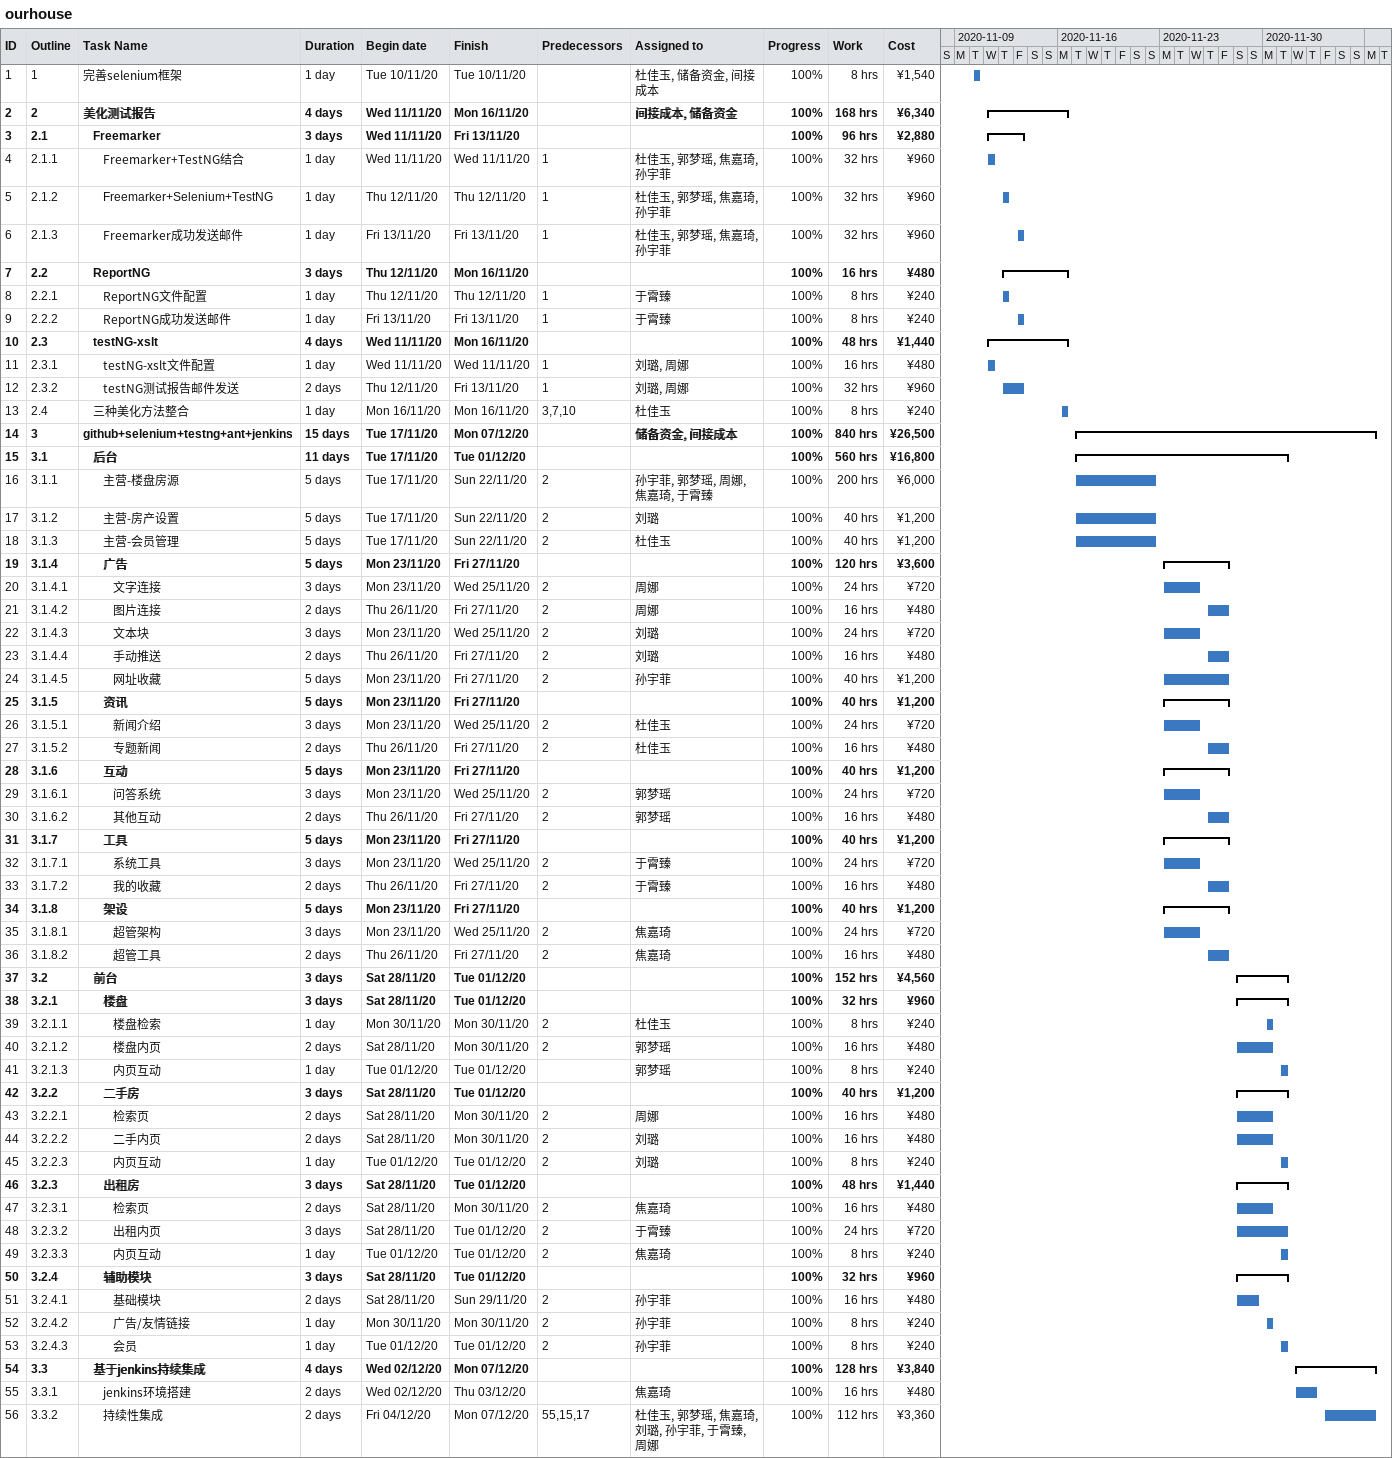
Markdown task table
ourhouse

| ID | WBS | Task | Duration | Start | Finish | Predecessors | Resources | % complete | Work (h) | Cost (¥) |
|---|---|---|---|---|---|---|---|---|---|---|
| 1 | 1 | 完善selenium框架 | 1d | 2020-11-10 | 2020-11-10 |  | 杜佳玉, 储备资金, 间接成本 | 100 | 8 | 1540 |
| 2 | 2 | **美化测试报告** | 4d | 2020-11-11 | 2020-11-16 |  | 间接成本, 储备资金 | 100 | 168 | 6340 |
| 3 | 2.1 | **Freemarker** | 3d | 2020-11-11 | 2020-11-13 |  |  | 100 | 96 | 2880 |
| 4 | 2.1.1 | Freemarker+TestNG结合 | 1d | 2020-11-11 | 2020-11-11 | 1 | 杜佳玉, 郭梦瑶, 焦嘉琦, 孙宇菲 | 100 | 32 | 960 |
| 5 | 2.1.2 | Freemarker+Selenium+TestNG | 1d | 2020-11-12 | 2020-11-12 | 1 | 杜佳玉, 郭梦瑶, 焦嘉琦, 孙宇菲 | 100 | 32 | 960 |
| 6 | 2.1.3 | Freemarker成功发送邮件 | 1d | 2020-11-13 | 2020-11-13 | 1 | 杜佳玉, 郭梦瑶, 焦嘉琦, 孙宇菲 | 100 | 32 | 960 |
| 7 | 2.2 | **ReportNG** | 3d | 2020-11-12 | 2020-11-16 |  |  | 100 | 16 | 480 |
| 8 | 2.2.1 | ReportNG文件配置 | 1d | 2020-11-12 | 2020-11-12 | 1 | 于霄臻 | 100 | 8 | 240 |
| 9 | 2.2.2 | ReportNG成功发送邮件 | 1d | 2020-11-13 | 2020-11-13 | 1 | 于霄臻 | 100 | 8 | 240 |
| 10 | 2.3 | **testNG-xslt** | 4d | 2020-11-11 | 2020-11-16 |  |  | 100 | 48 | 1440 |
| 11 | 2.3.1 | testNG-xslt文件配置 | 1d | 2020-11-11 | 2020-11-11 | 1 | 刘璐, 周娜 | 100 | 16 | 480 |
| 12 | 2.3.2 | testNG测试报告邮件发送 | 2d | 2020-11-12 | 2020-11-13 | 1 | 刘璐, 周娜 | 100 | 32 | 960 |
| 13 | 2.4 | 三种美化方法整合 | 1d | 2020-11-16 | 2020-11-16 | 3, 7, 10 | 杜佳玉 | 100 | 8 | 240 |
| 14 | 3 | **github+selenium+testng+ant+jenkins** | 15d | 2020-11-17 | 2020-12-07 |  | 储备资金, 间接成本 | 100 | 840 | 26500 |
| 15 | 3.1 | **后台** | 11d | 2020-11-17 | 2020-12-01 |  |  | 100 | 560 | 16800 |
| 16 | 3.1.1 | 主营-楼盘房源 | 5d | 2020-11-17 | 2020-11-22 | 2 | 孙宇菲, 郭梦瑶, 周娜, 焦嘉琦, 于霄臻 | 100 | 200 | 6000 |
| 17 | 3.1.2 | 主营-房产设置 | 5d | 2020-11-17 | 2020-11-22 | 2 | 刘璐 | 100 | 40 | 1200 |
| 18 | 3.1.3 | 主营-会员管理 | 5d | 2020-11-17 | 2020-11-22 | 2 | 杜佳玉 | 100 | 40 | 1200 |
| 19 | 3.1.4 | **广告** | 5d | 2020-11-23 | 2020-11-27 |  |  | 100 | 120 | 3600 |
| 20 | 3.1.4.1 | 文字连接 | 3d | 2020-11-23 | 2020-11-25 | 2 | 周娜 | 100 | 24 | 720 |
| 21 | 3.1.4.2 | 图片连接 | 2d | 2020-11-26 | 2020-11-27 | 2 | 周娜 | 100 | 16 | 480 |
| 22 | 3.1.4.3 | 文本块 | 3d | 2020-11-23 | 2020-11-25 | 2 | 刘璐 | 100 | 24 | 720 |
| 23 | 3.1.4.4 | 手动推送 | 2d | 2020-11-26 | 2020-11-27 | 2 | 刘璐 | 100 | 16 | 480 |
| 24 | 3.1.4.5 | 网址收藏 | 5d | 2020-11-23 | 2020-11-27 | 2 | 孙宇菲 | 100 | 40 | 1200 |
| 25 | 3.1.5 | **资讯** | 5d | 2020-11-23 | 2020-11-27 |  |  | 100 | 40 | 1200 |
| 26 | 3.1.5.1 | 新闻介绍 | 3d | 2020-11-23 | 2020-11-25 | 2 | 杜佳玉 | 100 | 24 | 720 |
| 27 | 3.1.5.2 | 专题新闻 | 2d | 2020-11-26 | 2020-11-27 | 2 | 杜佳玉 | 100 | 16 | 480 |
| 28 | 3.1.6 | **互动** | 5d | 2020-11-23 | 2020-11-27 |  |  | 100 | 40 | 1200 |
| 29 | 3.1.6.1 | 问答系统 | 3d | 2020-11-23 | 2020-11-25 | 2 | 郭梦瑶 | 100 | 24 | 720 |
| 30 | 3.1.6.2 | 其他互动 | 2d | 2020-11-26 | 2020-11-27 | 2 | 郭梦瑶 | 100 | 16 | 480 |
| 31 | 3.1.7 | **工具** | 5d | 2020-11-23 | 2020-11-27 |  |  | 100 | 40 | 1200 |
| 32 | 3.1.7.1 | 系统工具 | 3d | 2020-11-23 | 2020-11-25 | 2 | 于霄臻 | 100 | 24 | 720 |
| 33 | 3.1.7.2 | 我的收藏 | 2d | 2020-11-26 | 2020-11-27 | 2 | 于霄臻 | 100 | 16 | 480 |
| 34 | 3.1.8 | **架设** | 5d | 2020-11-23 | 2020-11-27 |  |  | 100 | 40 | 1200 |
| 35 | 3.1.8.1 | 超管架构 | 3d | 2020-11-23 | 2020-11-25 | 2 | 焦嘉琦 | 100 | 24 | 720 |
| 36 | 3.1.8.2 | 超管工具 | 2d | 2020-11-26 | 2020-11-27 | 2 | 焦嘉琦 | 100 | 16 | 480 |
| 37 | 3.2 | **前台** | 3d | 2020-11-28 | 2020-12-01 |  |  | 100 | 152 | 4560 |
| 38 | 3.2.1 | **楼盘** | 3d | 2020-11-28 | 2020-12-01 |  |  | 100 | 32 | 960 |
| 39 | 3.2.1.1 | 楼盘检索 | 1d | 2020-11-30 | 2020-11-30 | 2 | 杜佳玉 | 100 | 8 | 240 |
| 40 | 3.2.1.2 | 楼盘内页 | 2d | 2020-11-28 | 2020-11-30 | 2 | 郭梦瑶 | 100 | 16 | 480 |
| 41 | 3.2.1.3 | 内页互动 | 1d | 2020-12-01 | 2020-12-01 |  | 郭梦瑶 | 100 | 8 | 240 |
| 42 | 3.2.2 | **二手房** | 3d | 2020-11-28 | 2020-12-01 |  |  | 100 | 40 | 1200 |
| 43 | 3.2.2.1 | 检索页 | 2d | 2020-11-28 | 2020-11-30 | 2 | 周娜 | 100 | 16 | 480 |
| 44 | 3.2.2.2 | 二手内页 | 2d | 2020-11-28 | 2020-11-30 | 2 | 刘璐 | 100 | 16 | 480 |
| 45 | 3.2.2.3 | 内页互动 | 1d | 2020-12-01 | 2020-12-01 | 2 | 刘璐 | 100 | 8 | 240 |
| 46 | 3.2.3 | **出租房** | 3d | 2020-11-28 | 2020-12-01 |  |  | 100 | 48 | 1440 |
| 47 | 3.2.3.1 | 检索页 | 2d | 2020-11-28 | 2020-11-30 | 2 | 焦嘉琦 | 100 | 16 | 480 |
| 48 | 3.2.3.2 | 出租内页 | 3d | 2020-11-28 | 2020-12-01 | 2 | 于霄臻 | 100 | 24 | 720 |
| 49 | 3.2.3.3 | 内页互动 | 1d | 2020-12-01 | 2020-12-01 | 2 | 焦嘉琦 | 100 | 8 | 240 |
| 50 | 3.2.4 | **辅助模块** | 3d | 2020-11-28 | 2020-12-01 |  |  | 100 | 32 | 960 |
| 51 | 3.2.4.1 | 基础模块 | 2d | 2020-11-28 | 2020-11-29 | 2 | 孙宇菲 | 100 | 16 | 480 |
| 52 | 3.2.4.2 | 广告/友情链接 | 1d | 2020-11-30 | 2020-11-30 | 2 | 孙宇菲 | 100 | 8 | 240 |
| 53 | 3.2.4.3 | 会员 | 1d | 2020-12-01 | 2020-12-01 | 2 | 孙宇菲 | 100 | 8 | 240 |
| 54 | 3.3 | **基于jenkins持续集成** | 4d | 2020-12-02 | 2020-12-07 |  |  | 100 | 128 | 3840 |
| 55 | 3.3.1 | jenkins环境搭建 | 2d | 2020-12-02 | 2020-12-03 |  | 焦嘉琦 | 100 | 16 | 480 |
| 56 | 3.3.2 | 持续性集成 | 2d | 2020-12-04 | 2020-12-07 | 55, 15, 17 | 杜佳玉, 郭梦瑶, 焦嘉琦, 刘璐, 孙宇菲, 于霄臻, 周娜 | 100 | 112 | 3360 |
